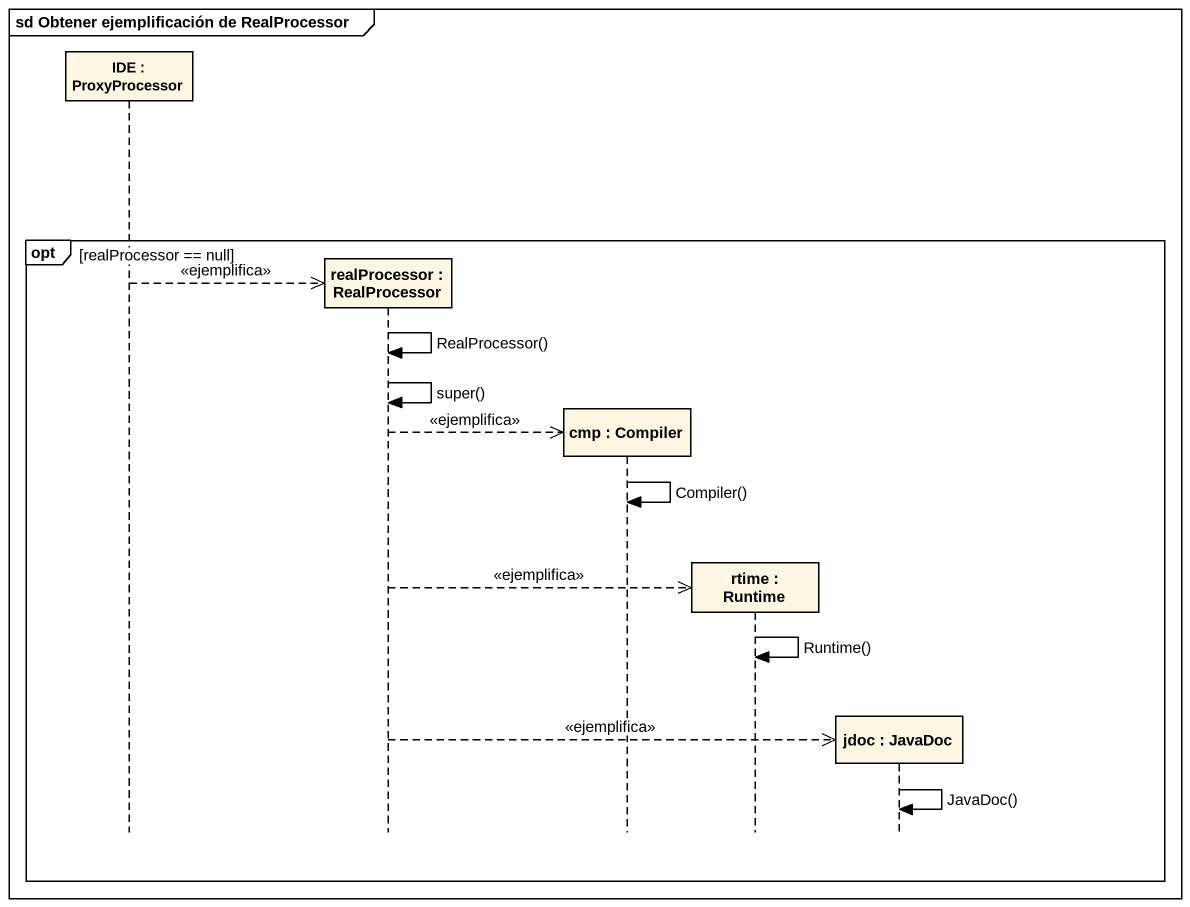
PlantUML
@startuml
mainframe sd Obtener ejemplificación de RealProcessor
hide footbox
participant "IDE : ProxyProcessor" as IDE
participant "realProcessor : RealProcessor" as realProcessor
participant "cmp : Compiler" as cmp
participant "rtime : Runtime" as rtime
participant "jdoc : JavaDoc" as jdoc

opt realProcessor == null
  IDE -->> realProcessor ** : <<ejemplifica>>
  realProcessor -> realProcessor : RealProcessor()
  realProcessor -> realProcessor : super()
  realProcessor -->> cmp ** : <<ejemplifica>>
  cmp -> cmp : Compiler()
  realProcessor -->> rtime ** : <<ejemplifica>>
  rtime -> rtime : Runtime()
  realProcessor -->> jdoc ** : <<ejemplifica>>
  jdoc -> jdoc : JavaDoc()
end
@enduml
